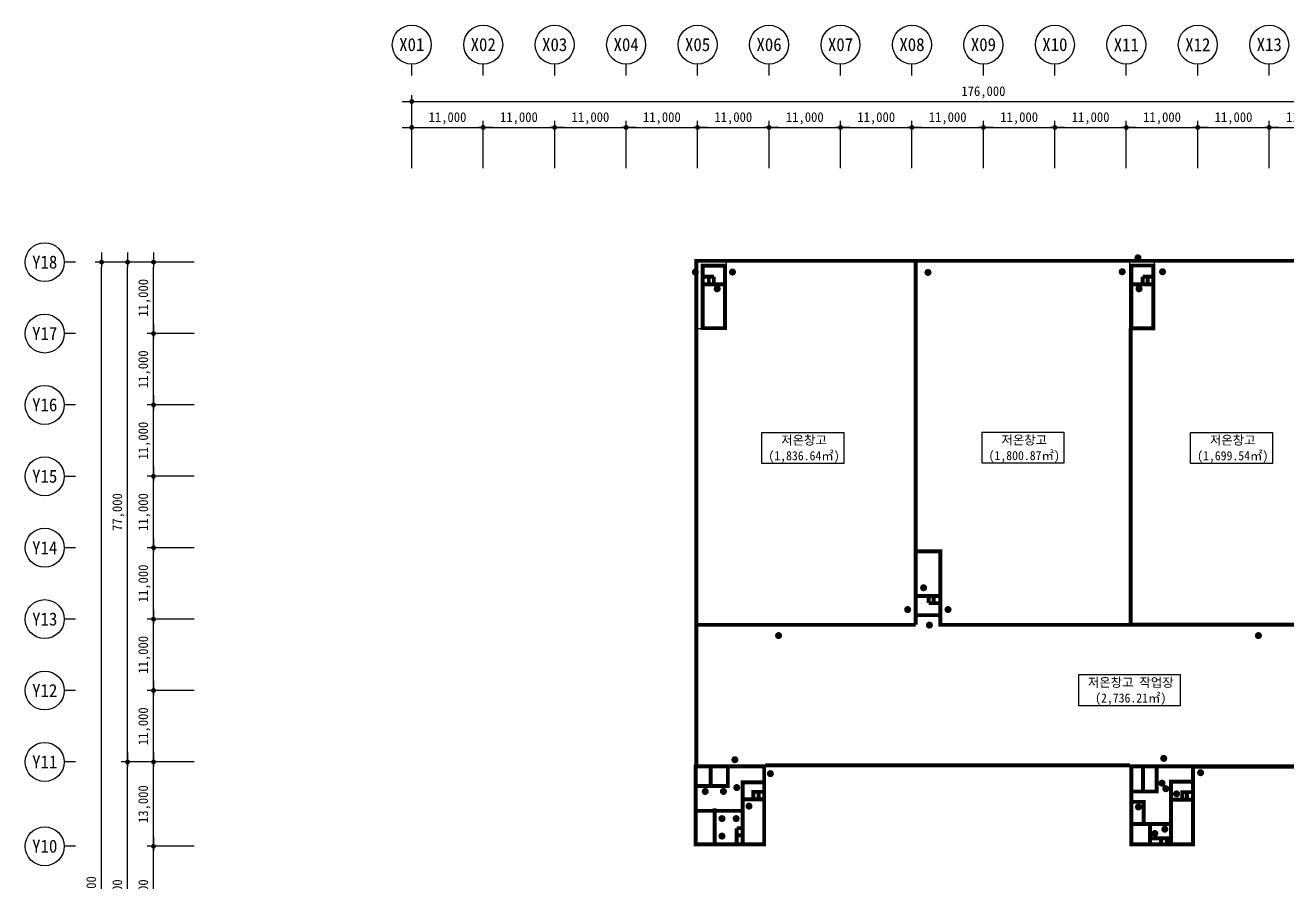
# Model space of a CAD drawing. Header units: millimetres. Extents: x 1075590 to 2680347, y 170599 to 729436.
# Drawn here: x 1915590 to 2109939, y 597317 to 729436 of the extents above; entities that cross this region are included whole.
import ezdxf
from ezdxf.enums import TextEntityAlignment as Align

# ---------------------------------------------------------------- set-up
doc = ezdxf.new("R2010")
doc.units = ezdxf.units.MM
doc.header["$LTSCALE"] = 5
doc.header["$MEASUREMENT"] = 0
doc.header["$PDSIZE"] = -10
for name, pattern in [('DASHDOTX2', [2, 1, -0.5, 0, -0.5]), ('HID', [2, 1.1, -0.9]), ('HIDDEN', [0.375, 0.25, -0.125]), ('PHANTOM2', [1.25, 0.625, -0.125, 0.125, -0.125, 0.125, -0.125])]:
    doc.linetypes.add(name, pattern=pattern)
doc.layers.get('0').update_dxf_attribs({"linetype": 'CONTINUOUS'})
doc.layers.get('Defpoints').update_dxf_attribs({"color": 153, "linetype": 'CONTINUOUS'})
doc.layers.add('0_방화구획 면적', color=7, linetype='CONTINUOUS', plot=False)
for name, color, linetype, lineweight in [('A-AXIS-BUBL', 7, 'CONTINUOUS', 25), ('A-DIMS', 7, 'CONTINUOUS', 25), ('A-DWXM-SHUT', 4, 'HID', 25), ('A-MKXS-MAK2', 3, 'DASHDOTX2', 25), ('A-XXXX-FIRE', 4, 'HIDDEN', 25), ('A-XXXX-TXT2', 3, 'CONTINUOUS', 25)]:
    doc.layers.add(name, color=color, linetype=linetype, lineweight=lineweight)
doc.styles.add('HY울릉도L', font='')
doc.styles.add('돋움체', font='')
doc.styles.add('맑은고딕', font='')
doc.styles.get('HY울릉도L').set_extended_font_data('HYwulM')
doc.styles.get('돋움체').set_extended_font_data('DotumChe')
doc.styles.get('맑은고딕').set_extended_font_data('DotumChe')
doc.dimstyles.new('CDIM', dxfattribs={"dimtxt": 3, "dimasz": 1.5, "dimexe": 2, "dimexo": 1, "dimgap": 1, "dimtad": 1, "dimdec": 0, "dimrnd": 0.5, "dimzin": 0, "dimdsep": 32, "dimlunit": 6, "dimtxsty": 'HY울릉도L', "dimblk1": '_CIDOT', "dimblk2": '_CIDOT', "dimsah": 1, "dimcen": 5.5, "dimclrd": 2, "dimclre": 2, "dimclrt": 7, "dimadec": 0, "dimazin": 0, "dimtfac": 1, "dimtdec": 0, "dimtix": 1, "dimtmove": 2, "dimatfit": 1, "dimldrblk": '_CIDOT', "dimfxl": 1, "dimtolj": 1, "dimtzin": 0, "dimlwd": -1, "dimarcsym": 0})

# ---------------------------------------------------------------- blocks, each defined once
blk = doc.blocks.new('_CIDOT')
at = {"color": 0, "linetype": 'ByBlock'}
blk.add_line((2, 0), (-1, 0), dxfattribs=at)
at = {"color": 0, "linetype": 'ByBlock', "const_width": 0.5}
blk.add_lwpolyline([(-0.25, 0, 1), (0.25, 0, 1)], format="xyb", close=True, dxfattribs=at)
blk = doc.blocks.new('*D11')
at = {"layer": 'A-DIMS', "lineweight": -2, "transparency": 16777216}
for p, q in [((93193, 151121), (85943, 151121)), ((93193, 135121), (85943, 135121))]:
    blk.add_line(p, q, dxfattribs=at)
at = {"layer": 'A-DIMS', "transparency": 16777216}
blk.add_line((86943, 135871), (86943, 150371), dxfattribs=at)
at = {"layer": 'Defpoints', "color": 0, "transparency": 16777216}
for p in [(86943, 151121), (93693, 151121), (93693, 135121)]:
    blk.add_point(p, dxfattribs=at)
at = {"layer": 'A-DIMS', "transparency": 16777216, "xscale": 750, "yscale": 750, "zscale": 750}
for p, rotation in [((86943, 151121), 90), ((86943, 135121), 270)]:
    blk.add_blockref('_CIDOT', p, dxfattribs=dict(at, rotation=rotation))
at = {"layer": 'A-DIMS', "color": 3, "transparency": 16777216, "insert": (85538, 143121), "char_height": 1500, "attachment_point": 5, "rotation": 90, "style": '맑은고딕'}
blk.add_mtext('\\A1;16,000', dxfattribs=at)
blk = doc.blocks.new('*D12')
at = {"layer": 'A-DIMS', "lineweight": -2, "transparency": 16777216}
for p, q in [((93193, 164121), (85943, 164121)), ((93193, 151121), (85943, 151121))]:
    blk.add_line(p, q, dxfattribs=at)
at = {"layer": 'A-DIMS', "transparency": 16777216}
blk.add_line((86943, 151871), (86943, 163371), dxfattribs=at)
at = {"layer": 'Defpoints', "color": 0, "transparency": 16777216}
for p in [(86943, 164121), (93693, 164121), (93693, 151121)]:
    blk.add_point(p, dxfattribs=at)
at = {"layer": 'A-DIMS', "transparency": 16777216, "xscale": 750, "yscale": 750, "zscale": 750}
for p, rotation in [((86943, 164121), 90), ((86943, 151121), 270)]:
    blk.add_blockref('_CIDOT', p, dxfattribs=dict(at, rotation=rotation))
at = {"layer": 'A-DIMS', "color": 3, "transparency": 16777216, "insert": (85538, 157621), "char_height": 1500, "attachment_point": 5, "rotation": 90, "style": '맑은고딕'}
blk.add_mtext('\\A1;13,000', dxfattribs=at)
blk = doc.blocks.new('*D13')
at = {"layer": 'A-DIMS', "lineweight": -2, "transparency": 16777216}
for p, q in [((93193, 175121), (85943, 175121)), ((93193, 164121), (85943, 164121))]:
    blk.add_line(p, q, dxfattribs=at)
at = {"layer": 'A-DIMS', "transparency": 16777216}
blk.add_line((86943, 164871), (86943, 174371), dxfattribs=at)
at = {"layer": 'Defpoints', "color": 0, "transparency": 16777216}
for p in [(86943, 175121), (93693, 175121), (93693, 164121)]:
    blk.add_point(p, dxfattribs=at)
at = {"layer": 'A-DIMS', "transparency": 16777216, "xscale": 750, "yscale": 750, "zscale": 750}
for p, rotation in [((86943, 175121), 90), ((86943, 164121), 270)]:
    blk.add_blockref('_CIDOT', p, dxfattribs=dict(at, rotation=rotation))
at = {"layer": 'A-DIMS', "color": 3, "transparency": 16777216, "insert": (85538, 169621), "char_height": 1500, "attachment_point": 5, "rotation": 90, "style": '맑은고딕'}
blk.add_mtext('\\A1;11,000', dxfattribs=at)
blk = doc.blocks.new('*D14')
at = {"layer": 'A-DIMS', "lineweight": -2, "transparency": 16777216}
for p, q in [((93193, 186121), (85943, 186121)), ((93193, 175121), (85943, 175121))]:
    blk.add_line(p, q, dxfattribs=at)
at = {"layer": 'A-DIMS', "transparency": 16777216}
blk.add_line((86943, 175871), (86943, 185371), dxfattribs=at)
at = {"layer": 'Defpoints', "color": 0, "transparency": 16777216}
for p in [(86943, 186121), (93693, 186121), (93693, 175121)]:
    blk.add_point(p, dxfattribs=at)
at = {"layer": 'A-DIMS', "transparency": 16777216, "xscale": 750, "yscale": 750, "zscale": 750}
for p, rotation in [((86943, 186121), 90), ((86943, 175121), 270)]:
    blk.add_blockref('_CIDOT', p, dxfattribs=dict(at, rotation=rotation))
at = {"layer": 'A-DIMS', "color": 3, "transparency": 16777216, "insert": (85538, 180621), "char_height": 1500, "attachment_point": 5, "rotation": 90, "style": '맑은고딕'}
blk.add_mtext('\\A1;11,000', dxfattribs=at)
blk = doc.blocks.new('*D15')
at = {"layer": 'A-DIMS', "lineweight": -2, "transparency": 16777216}
for p, q in [((93193, 197121), (85943, 197121)), ((93193, 186121), (85943, 186121))]:
    blk.add_line(p, q, dxfattribs=at)
at = {"layer": 'A-DIMS', "transparency": 16777216}
blk.add_line((86943, 186871), (86943, 196371), dxfattribs=at)
at = {"layer": 'Defpoints', "color": 0, "transparency": 16777216}
for p in [(86943, 197121), (93693, 197121), (93693, 186121)]:
    blk.add_point(p, dxfattribs=at)
at = {"layer": 'A-DIMS', "transparency": 16777216, "xscale": 750, "yscale": 750, "zscale": 750}
for p, rotation in [((86943, 197121), 90), ((86943, 186121), 270)]:
    blk.add_blockref('_CIDOT', p, dxfattribs=dict(at, rotation=rotation))
at = {"layer": 'A-DIMS', "color": 3, "transparency": 16777216, "insert": (85538, 191621), "char_height": 1500, "attachment_point": 5, "rotation": 90, "style": '맑은고딕'}
blk.add_mtext('\\A1;11,000', dxfattribs=at)
blk = doc.blocks.new('*D16')
at = {"layer": 'A-DIMS', "lineweight": -2, "transparency": 16777216}
for p, q in [((93193, 208121), (85943, 208121)), ((93193, 197121), (85943, 197121))]:
    blk.add_line(p, q, dxfattribs=at)
at = {"layer": 'A-DIMS', "transparency": 16777216}
blk.add_line((86943, 197871), (86943, 207371), dxfattribs=at)
at = {"layer": 'Defpoints', "color": 0, "transparency": 16777216}
for p in [(86943, 208121), (93693, 208121), (93693, 197121)]:
    blk.add_point(p, dxfattribs=at)
at = {"layer": 'A-DIMS', "transparency": 16777216, "xscale": 750, "yscale": 750, "zscale": 750}
for p, rotation in [((86943, 208121), 90), ((86943, 197121), 270)]:
    blk.add_blockref('_CIDOT', p, dxfattribs=dict(at, rotation=rotation))
at = {"layer": 'A-DIMS', "color": 3, "transparency": 16777216, "insert": (85538, 202621), "char_height": 1500, "attachment_point": 5, "rotation": 90, "style": '맑은고딕'}
blk.add_mtext('\\A1;11,000', dxfattribs=at)
blk = doc.blocks.new('*D17')
at = {"layer": 'A-DIMS', "lineweight": -2, "transparency": 16777216}
for p, q in [((93193, 219121), (85943, 219121)), ((93193, 208121), (85943, 208121))]:
    blk.add_line(p, q, dxfattribs=at)
at = {"layer": 'A-DIMS', "transparency": 16777216}
blk.add_line((86943, 208871), (86943, 218371), dxfattribs=at)
at = {"layer": 'Defpoints', "color": 0, "transparency": 16777216}
for p in [(86943, 219121), (93693, 219121), (93693, 208121)]:
    blk.add_point(p, dxfattribs=at)
at = {"layer": 'A-DIMS', "transparency": 16777216, "xscale": 750, "yscale": 750, "zscale": 750}
for p, rotation in [((86943, 219121), 90), ((86943, 208121), 270)]:
    blk.add_blockref('_CIDOT', p, dxfattribs=dict(at, rotation=rotation))
at = {"layer": 'A-DIMS', "color": 3, "transparency": 16777216, "insert": (85538, 213621), "char_height": 1500, "attachment_point": 5, "rotation": 90, "style": '맑은고딕'}
blk.add_mtext('\\A1;11,000', dxfattribs=at)
blk = doc.blocks.new('*D18')
at = {"layer": 'A-DIMS', "lineweight": -2, "transparency": 16777216}
for p, q in [((93193, 230121), (85943, 230121)), ((93193, 219121), (85943, 219121))]:
    blk.add_line(p, q, dxfattribs=at)
at = {"layer": 'A-DIMS', "transparency": 16777216}
blk.add_line((86943, 219871), (86943, 229371), dxfattribs=at)
at = {"layer": 'Defpoints', "color": 0, "transparency": 16777216}
for p in [(86943, 230121), (93693, 230121), (93693, 219121)]:
    blk.add_point(p, dxfattribs=at)
at = {"layer": 'A-DIMS', "transparency": 16777216, "xscale": 750, "yscale": 750, "zscale": 750}
for p, rotation in [((86943, 230121), 90), ((86943, 219121), 270)]:
    blk.add_blockref('_CIDOT', p, dxfattribs=dict(at, rotation=rotation))
at = {"layer": 'A-DIMS', "color": 3, "transparency": 16777216, "insert": (85538, 224621), "char_height": 1500, "attachment_point": 5, "rotation": 90, "style": '맑은고딕'}
blk.add_mtext('\\A1;11,000', dxfattribs=at)
blk = doc.blocks.new('*D19')
at = {"layer": 'A-DIMS', "lineweight": -2, "transparency": 16777216}
for p, q in [((93193, 241121), (85943, 241121)), ((93193, 230121), (85943, 230121))]:
    blk.add_line(p, q, dxfattribs=at)
at = {"layer": 'A-DIMS', "transparency": 16777216}
blk.add_line((86943, 230871), (86943, 240371), dxfattribs=at)
at = {"layer": 'Defpoints', "color": 0, "transparency": 16777216}
for p in [(86943, 241121), (93693, 241121), (93693, 230121)]:
    blk.add_point(p, dxfattribs=at)
at = {"layer": 'A-DIMS', "transparency": 16777216, "xscale": 750, "yscale": 750, "zscale": 750}
for p, rotation in [((86943, 241121), 90), ((86943, 230121), 270)]:
    blk.add_blockref('_CIDOT', p, dxfattribs=dict(at, rotation=rotation))
at = {"layer": 'A-DIMS', "color": 3, "transparency": 16777216, "insert": (85538, 235621), "char_height": 1500, "attachment_point": 5, "rotation": 90, "style": '맑은고딕'}
blk.add_mtext('\\A1;11,000', dxfattribs=at)
blk = doc.blocks.new('*D21')
at = {"layer": 'A-DIMS', "lineweight": -2, "transparency": 16777216}
for p, q in [((93193, 241121), (77943, 241121)), ((93193, 45121), (77943, 45121))]:
    blk.add_line(p, q, dxfattribs=at)
at = {"layer": 'A-DIMS', "transparency": 16777216}
blk.add_line((78943, 45871), (78943, 240371), dxfattribs=at)
at = {"layer": 'Defpoints', "color": 0, "transparency": 16777216}
for p in [(78943, 241121), (93693, 241121), (93693, 45121)]:
    blk.add_point(p, dxfattribs=at)
at = {"layer": 'A-DIMS', "transparency": 16777216, "xscale": 750, "yscale": 750, "zscale": 750}
for p, rotation in [((78943, 241121), 90), ((78943, 45121), 270)]:
    blk.add_blockref('_CIDOT', p, dxfattribs=dict(at, rotation=rotation))
at = {"layer": 'A-DIMS', "color": 3, "transparency": 16777216, "insert": (77538, 143121), "char_height": 1500, "attachment_point": 5, "rotation": 90, "style": '맑은고딕'}
blk.add_mtext('\\A1;196,000', dxfattribs=at)
blk = doc.blocks.new('*D23')
at = {"layer": 'A-DIMS', "lineweight": -2, "transparency": 16777216}
for p, q in [((93193, 164121), (81943, 164121)), ((93193, 122121), (81943, 122121))]:
    blk.add_line(p, q, dxfattribs=at)
at = {"layer": 'A-DIMS', "transparency": 16777216}
blk.add_line((82943, 122871), (82943, 163371), dxfattribs=at)
at = {"layer": 'Defpoints', "color": 0, "transparency": 16777216}
for p in [(82943, 164121), (93693, 164121), (93693, 122121)]:
    blk.add_point(p, dxfattribs=at)
at = {"layer": 'A-DIMS', "transparency": 16777216, "xscale": 750, "yscale": 750, "zscale": 750}
for p, rotation in [((82943, 164121), 90), ((82943, 122121), 270)]:
    blk.add_blockref('_CIDOT', p, dxfattribs=dict(at, rotation=rotation))
at = {"layer": 'A-DIMS', "color": 3, "transparency": 16777216, "insert": (81542, 143121), "char_height": 1500, "attachment_point": 5, "rotation": 90, "style": '맑은고딕'}
blk.add_mtext('\\A1;42,000', dxfattribs=at)
blk = doc.blocks.new('*D24')
at = {"layer": 'A-DIMS', "lineweight": -2, "transparency": 16777216}
for p, q in [((93193, 241121), (81943, 241121)), ((93193, 164121), (81943, 164121))]:
    blk.add_line(p, q, dxfattribs=at)
at = {"layer": 'A-DIMS', "transparency": 16777216}
blk.add_line((82943, 164871), (82943, 240371), dxfattribs=at)
at = {"layer": 'Defpoints', "color": 0, "transparency": 16777216}
for p in [(82943, 241121), (93693, 241121), (93693, 164121)]:
    blk.add_point(p, dxfattribs=at)
at = {"layer": 'A-DIMS', "transparency": 16777216, "xscale": 750, "yscale": 750, "zscale": 750}
for p, rotation in [((82943, 241121), 90), ((82943, 164121), 270)]:
    blk.add_blockref('_CIDOT', p, dxfattribs=dict(at, rotation=rotation))
at = {"layer": 'A-DIMS', "color": 3, "transparency": 16777216, "insert": (81542, 202621), "char_height": 1500, "attachment_point": 5, "rotation": 90, "style": '맑은고딕'}
blk.add_mtext('\\A1;77,000', dxfattribs=at)
blk = doc.blocks.new('*D25')
at = {"layer": 'A-DIMS', "lineweight": -2, "transparency": 16777216}
for p, q in [((148693, 255621), (148693, 262871)), ((159693, 255621), (159693, 262871))]:
    blk.add_line(p, q, dxfattribs=at)
at = {"layer": 'A-DIMS', "transparency": 16777216}
blk.add_line((149443, 261871), (158943, 261871), dxfattribs=at)
at = {"layer": 'Defpoints', "color": 0, "transparency": 16777216}
for p in [(159693, 261871), (148693, 255121), (159693, 255121)]:
    blk.add_point(p, dxfattribs=at)
at = {"layer": 'A-DIMS', "transparency": 16777216, "xscale": 750, "yscale": 750, "zscale": 750, "rotation": 180}
blk.add_blockref('_CIDOT', (148693, 261871), dxfattribs=at)
at = {"layer": 'A-DIMS', "transparency": 16777216, "xscale": 750, "yscale": 750, "zscale": 750}
blk.add_blockref('_CIDOT', (159693, 261871), dxfattribs=at)
at = {"layer": 'A-DIMS', "color": 3, "transparency": 16777216, "insert": (154193, 263275), "char_height": 1500, "attachment_point": 5, "style": '맑은고딕'}
blk.add_mtext('\\A1;11,000', dxfattribs=at)
blk = doc.blocks.new('*D26')
at = {"layer": 'A-DIMS', "lineweight": -2, "transparency": 16777216}
for p, q in [((159693, 255621), (159693, 262871)), ((170693, 255621), (170693, 262871))]:
    blk.add_line(p, q, dxfattribs=at)
at = {"layer": 'A-DIMS', "transparency": 16777216}
blk.add_line((160443, 261871), (169943, 261871), dxfattribs=at)
at = {"layer": 'Defpoints', "color": 0, "transparency": 16777216}
for p in [(170693, 261871), (159693, 255121), (170693, 255121)]:
    blk.add_point(p, dxfattribs=at)
at = {"layer": 'A-DIMS', "transparency": 16777216, "xscale": 750, "yscale": 750, "zscale": 750, "rotation": 180}
blk.add_blockref('_CIDOT', (159693, 261871), dxfattribs=at)
at = {"layer": 'A-DIMS', "transparency": 16777216, "xscale": 750, "yscale": 750, "zscale": 750}
blk.add_blockref('_CIDOT', (170693, 261871), dxfattribs=at)
at = {"layer": 'A-DIMS', "color": 3, "transparency": 16777216, "insert": (165193, 263275), "char_height": 1500, "attachment_point": 5, "style": '맑은고딕'}
blk.add_mtext('\\A1;11,000', dxfattribs=at)
blk = doc.blocks.new('*D27')
at = {"layer": 'A-DIMS', "lineweight": -2, "transparency": 16777216}
for p, q in [((170693, 255621), (170693, 262871)), ((181693, 255621), (181693, 262871))]:
    blk.add_line(p, q, dxfattribs=at)
at = {"layer": 'A-DIMS', "transparency": 16777216}
blk.add_line((171443, 261871), (180943, 261871), dxfattribs=at)
at = {"layer": 'Defpoints', "color": 0, "transparency": 16777216}
for p in [(181693, 261871), (170693, 255121), (181693, 255121)]:
    blk.add_point(p, dxfattribs=at)
at = {"layer": 'A-DIMS', "transparency": 16777216, "xscale": 750, "yscale": 750, "zscale": 750, "rotation": 180}
blk.add_blockref('_CIDOT', (170693, 261871), dxfattribs=at)
at = {"layer": 'A-DIMS', "transparency": 16777216, "xscale": 750, "yscale": 750, "zscale": 750}
blk.add_blockref('_CIDOT', (181693, 261871), dxfattribs=at)
at = {"layer": 'A-DIMS', "color": 3, "transparency": 16777216, "insert": (176193, 263275), "char_height": 1500, "attachment_point": 5, "style": '맑은고딕'}
blk.add_mtext('\\A1;11,000', dxfattribs=at)
blk = doc.blocks.new('*D28')
at = {"layer": 'A-DIMS', "lineweight": -2, "transparency": 16777216}
for p, q in [((181693, 255621), (181693, 262871)), ((192693, 255621), (192693, 262871))]:
    blk.add_line(p, q, dxfattribs=at)
at = {"layer": 'A-DIMS', "transparency": 16777216}
blk.add_line((182443, 261871), (191943, 261871), dxfattribs=at)
at = {"layer": 'Defpoints', "color": 0, "transparency": 16777216}
for p in [(192693, 261871), (181693, 255121), (192693, 255121)]:
    blk.add_point(p, dxfattribs=at)
at = {"layer": 'A-DIMS', "transparency": 16777216, "xscale": 750, "yscale": 750, "zscale": 750, "rotation": 180}
blk.add_blockref('_CIDOT', (181693, 261871), dxfattribs=at)
at = {"layer": 'A-DIMS', "transparency": 16777216, "xscale": 750, "yscale": 750, "zscale": 750}
blk.add_blockref('_CIDOT', (192693, 261871), dxfattribs=at)
at = {"layer": 'A-DIMS', "color": 3, "transparency": 16777216, "insert": (187193, 263275), "char_height": 1500, "attachment_point": 5, "style": '맑은고딕'}
blk.add_mtext('\\A1;11,000', dxfattribs=at)
blk = doc.blocks.new('*D29')
at = {"layer": 'A-DIMS', "lineweight": -2, "transparency": 16777216}
for p, q in [((192693, 255621), (192693, 262871)), ((203693, 255621), (203693, 262871))]:
    blk.add_line(p, q, dxfattribs=at)
at = {"layer": 'A-DIMS', "transparency": 16777216}
blk.add_line((193443, 261871), (202943, 261871), dxfattribs=at)
at = {"layer": 'Defpoints', "color": 0, "transparency": 16777216}
for p in [(203693, 261871), (192693, 255121), (203693, 255121)]:
    blk.add_point(p, dxfattribs=at)
at = {"layer": 'A-DIMS', "transparency": 16777216, "xscale": 750, "yscale": 750, "zscale": 750, "rotation": 180}
blk.add_blockref('_CIDOT', (192693, 261871), dxfattribs=at)
at = {"layer": 'A-DIMS', "transparency": 16777216, "xscale": 750, "yscale": 750, "zscale": 750}
blk.add_blockref('_CIDOT', (203693, 261871), dxfattribs=at)
at = {"layer": 'A-DIMS', "color": 3, "transparency": 16777216, "insert": (198193, 263275), "char_height": 1500, "attachment_point": 5, "style": '맑은고딕'}
blk.add_mtext('\\A1;11,000', dxfattribs=at)
blk = doc.blocks.new('*D30')
at = {"layer": 'A-DIMS', "lineweight": -2, "transparency": 16777216}
for p, q in [((203693, 255621), (203693, 262871)), ((214693, 255621), (214693, 262871))]:
    blk.add_line(p, q, dxfattribs=at)
at = {"layer": 'A-DIMS', "transparency": 16777216}
blk.add_line((204443, 261871), (213943, 261871), dxfattribs=at)
at = {"layer": 'Defpoints', "color": 0, "transparency": 16777216}
for p in [(214693, 261871), (203693, 255121), (214693, 255121)]:
    blk.add_point(p, dxfattribs=at)
at = {"layer": 'A-DIMS', "transparency": 16777216, "xscale": 750, "yscale": 750, "zscale": 750, "rotation": 180}
blk.add_blockref('_CIDOT', (203693, 261871), dxfattribs=at)
at = {"layer": 'A-DIMS', "transparency": 16777216, "xscale": 750, "yscale": 750, "zscale": 750}
blk.add_blockref('_CIDOT', (214693, 261871), dxfattribs=at)
at = {"layer": 'A-DIMS', "color": 3, "transparency": 16777216, "insert": (209193, 263275), "char_height": 1500, "attachment_point": 5, "style": '맑은고딕'}
blk.add_mtext('\\A1;11,000', dxfattribs=at)
blk = doc.blocks.new('*D31')
at = {"layer": 'A-DIMS', "lineweight": -2, "transparency": 16777216}
for p, q in [((214693, 255621), (214693, 262871)), ((225693, 255621), (225693, 262871))]:
    blk.add_line(p, q, dxfattribs=at)
at = {"layer": 'A-DIMS', "transparency": 16777216}
blk.add_line((215443, 261871), (224943, 261871), dxfattribs=at)
at = {"layer": 'Defpoints', "color": 0, "transparency": 16777216}
for p in [(225693, 261871), (214693, 255121), (225693, 255121)]:
    blk.add_point(p, dxfattribs=at)
at = {"layer": 'A-DIMS', "transparency": 16777216, "xscale": 750, "yscale": 750, "zscale": 750, "rotation": 180}
blk.add_blockref('_CIDOT', (214693, 261871), dxfattribs=at)
at = {"layer": 'A-DIMS', "transparency": 16777216, "xscale": 750, "yscale": 750, "zscale": 750}
blk.add_blockref('_CIDOT', (225693, 261871), dxfattribs=at)
at = {"layer": 'A-DIMS', "color": 3, "transparency": 16777216, "insert": (220193, 263275), "char_height": 1500, "attachment_point": 5, "style": '맑은고딕'}
blk.add_mtext('\\A1;11,000', dxfattribs=at)
blk = doc.blocks.new('*D32')
at = {"layer": 'A-DIMS', "lineweight": -2, "transparency": 16777216}
for p, q in [((225693, 255621), (225693, 262871)), ((236693, 255621), (236693, 262871))]:
    blk.add_line(p, q, dxfattribs=at)
at = {"layer": 'A-DIMS', "transparency": 16777216}
blk.add_line((226443, 261871), (235943, 261871), dxfattribs=at)
at = {"layer": 'Defpoints', "color": 0, "transparency": 16777216}
for p in [(236693, 261871), (225693, 255121), (236693, 255121)]:
    blk.add_point(p, dxfattribs=at)
at = {"layer": 'A-DIMS', "transparency": 16777216, "xscale": 750, "yscale": 750, "zscale": 750, "rotation": 180}
blk.add_blockref('_CIDOT', (225693, 261871), dxfattribs=at)
at = {"layer": 'A-DIMS', "transparency": 16777216, "xscale": 750, "yscale": 750, "zscale": 750}
blk.add_blockref('_CIDOT', (236693, 261871), dxfattribs=at)
at = {"layer": 'A-DIMS', "color": 3, "transparency": 16777216, "insert": (231193, 263275), "char_height": 1500, "attachment_point": 5, "style": '맑은고딕'}
blk.add_mtext('\\A1;11,000', dxfattribs=at)
blk = doc.blocks.new('*D33')
at = {"layer": 'A-DIMS', "lineweight": -2, "transparency": 16777216}
for p, q in [((236693, 255621), (236693, 262871)), ((247693, 255621), (247693, 262871))]:
    blk.add_line(p, q, dxfattribs=at)
at = {"layer": 'A-DIMS', "transparency": 16777216}
blk.add_line((237443, 261871), (246943, 261871), dxfattribs=at)
at = {"layer": 'Defpoints', "color": 0, "transparency": 16777216}
for p in [(247693, 261871), (236693, 255121), (247693, 255121)]:
    blk.add_point(p, dxfattribs=at)
at = {"layer": 'A-DIMS', "transparency": 16777216, "xscale": 750, "yscale": 750, "zscale": 750, "rotation": 180}
blk.add_blockref('_CIDOT', (236693, 261871), dxfattribs=at)
at = {"layer": 'A-DIMS', "transparency": 16777216, "xscale": 750, "yscale": 750, "zscale": 750}
blk.add_blockref('_CIDOT', (247693, 261871), dxfattribs=at)
at = {"layer": 'A-DIMS', "color": 3, "transparency": 16777216, "insert": (242193, 263275), "char_height": 1500, "attachment_point": 5, "style": '맑은고딕'}
blk.add_mtext('\\A1;11,000', dxfattribs=at)
blk = doc.blocks.new('*D34')
at = {"layer": 'A-DIMS', "lineweight": -2, "transparency": 16777216}
for p, q in [((247693, 255621), (247693, 262871)), ((258693, 255621), (258693, 262871))]:
    blk.add_line(p, q, dxfattribs=at)
at = {"layer": 'A-DIMS', "transparency": 16777216}
blk.add_line((248443, 261871), (257943, 261871), dxfattribs=at)
at = {"layer": 'Defpoints', "color": 0, "transparency": 16777216}
for p in [(258693, 261871), (247693, 255121), (258693, 255121)]:
    blk.add_point(p, dxfattribs=at)
at = {"layer": 'A-DIMS', "transparency": 16777216, "xscale": 750, "yscale": 750, "zscale": 750, "rotation": 180}
blk.add_blockref('_CIDOT', (247693, 261871), dxfattribs=at)
at = {"layer": 'A-DIMS', "transparency": 16777216, "xscale": 750, "yscale": 750, "zscale": 750}
blk.add_blockref('_CIDOT', (258693, 261871), dxfattribs=at)
at = {"layer": 'A-DIMS', "color": 3, "transparency": 16777216, "insert": (253193, 263275), "char_height": 1500, "attachment_point": 5, "style": '맑은고딕'}
blk.add_mtext('\\A1;11,000', dxfattribs=at)
blk = doc.blocks.new('*D35')
at = {"layer": 'A-DIMS', "lineweight": -2, "transparency": 16777216}
for p, q in [((258693, 255621), (258693, 262871)), ((269693, 255621), (269693, 262871))]:
    blk.add_line(p, q, dxfattribs=at)
at = {"layer": 'A-DIMS', "transparency": 16777216}
blk.add_line((259443, 261871), (268943, 261871), dxfattribs=at)
at = {"layer": 'Defpoints', "color": 0, "transparency": 16777216}
for p in [(269693, 261871), (258693, 255121), (269693, 255121)]:
    blk.add_point(p, dxfattribs=at)
at = {"layer": 'A-DIMS', "transparency": 16777216, "xscale": 750, "yscale": 750, "zscale": 750, "rotation": 180}
blk.add_blockref('_CIDOT', (258693, 261871), dxfattribs=at)
at = {"layer": 'A-DIMS', "transparency": 16777216, "xscale": 750, "yscale": 750, "zscale": 750}
blk.add_blockref('_CIDOT', (269693, 261871), dxfattribs=at)
at = {"layer": 'A-DIMS', "color": 3, "transparency": 16777216, "insert": (264193, 263275), "char_height": 1500, "attachment_point": 5, "style": '맑은고딕'}
blk.add_mtext('\\A1;11,000', dxfattribs=at)
blk = doc.blocks.new('*D38')
at = {"layer": 'A-DIMS', "lineweight": -2, "transparency": 16777216}
for p, q in [((126693, 255621), (126693, 266871)), ((302693, 255621), (302693, 266871))]:
    blk.add_line(p, q, dxfattribs=at)
at = {"layer": 'A-DIMS', "transparency": 16777216}
blk.add_line((127443, 265871), (301943, 265871), dxfattribs=at)
at = {"layer": 'Defpoints', "color": 0, "transparency": 16777216}
for p in [(302693, 265871), (126693, 255121), (302693, 255121)]:
    blk.add_point(p, dxfattribs=at)
at = {"layer": 'A-DIMS', "transparency": 16777216, "xscale": 750, "yscale": 750, "zscale": 750, "rotation": 180}
blk.add_blockref('_CIDOT', (126693, 265871), dxfattribs=at)
at = {"layer": 'A-DIMS', "transparency": 16777216, "xscale": 750, "yscale": 750, "zscale": 750}
blk.add_blockref('_CIDOT', (302693, 265871), dxfattribs=at)
at = {"layer": 'A-DIMS', "color": 3, "transparency": 16777216, "insert": (214693, 267275), "char_height": 1500, "attachment_point": 5, "style": '맑은고딕'}
blk.add_mtext('\\A1;176,000', dxfattribs=at)
blk = doc.blocks.new('*D40')
at = {"layer": 'A-DIMS', "lineweight": -2, "transparency": 16777216}
for p, q in [((126693, 255621), (126693, 262871)), ((137693, 255621), (137693, 262871))]:
    blk.add_line(p, q, dxfattribs=at)
at = {"layer": 'A-DIMS', "transparency": 16777216}
blk.add_line((127443, 261871), (136943, 261871), dxfattribs=at)
at = {"layer": 'Defpoints', "color": 0, "transparency": 16777216}
for p in [(137693, 261871), (126693, 255121), (137693, 255121)]:
    blk.add_point(p, dxfattribs=at)
at = {"layer": 'A-DIMS', "transparency": 16777216, "xscale": 750, "yscale": 750, "zscale": 750, "rotation": 180}
blk.add_blockref('_CIDOT', (126693, 261871), dxfattribs=at)
at = {"layer": 'A-DIMS', "transparency": 16777216, "xscale": 750, "yscale": 750, "zscale": 750}
blk.add_blockref('_CIDOT', (137693, 261871), dxfattribs=at)
at = {"layer": 'A-DIMS', "color": 3, "transparency": 16777216, "insert": (132193, 263275), "char_height": 1500, "attachment_point": 5, "style": '맑은고딕'}
blk.add_mtext('\\A1;11,000', dxfattribs=at)
blk = doc.blocks.new('*D41')
at = {"layer": 'A-DIMS', "lineweight": -2, "transparency": 16777216}
for p, q in [((137693, 255621), (137693, 262871)), ((148693, 255621), (148693, 262871))]:
    blk.add_line(p, q, dxfattribs=at)
at = {"layer": 'A-DIMS', "transparency": 16777216}
blk.add_line((138443, 261871), (147943, 261871), dxfattribs=at)
at = {"layer": 'Defpoints', "color": 0, "transparency": 16777216}
for p in [(148693, 261871), (137693, 255121), (148693, 255121)]:
    blk.add_point(p, dxfattribs=at)
at = {"layer": 'A-DIMS', "transparency": 16777216, "xscale": 750, "yscale": 750, "zscale": 750, "rotation": 180}
blk.add_blockref('_CIDOT', (137693, 261871), dxfattribs=at)
at = {"layer": 'A-DIMS', "transparency": 16777216, "xscale": 750, "yscale": 750, "zscale": 750}
blk.add_blockref('_CIDOT', (148693, 261871), dxfattribs=at)
at = {"layer": 'A-DIMS', "color": 3, "transparency": 16777216, "insert": (143193, 263275), "char_height": 1500, "attachment_point": 5, "style": '맑은고딕'}
blk.add_mtext('\\A1;11,000', dxfattribs=at)
blk = doc.blocks.new('DIM(210222)')
for p, q in [((126693, 269870.6), (126693, 271620.6)), ((137693, 269870.6), (137693, 271620.6)), ((148693, 269870.6), (148693, 271620.6)), ((159693, 269870.6), (159693, 271620.6)), ((170693, 269870.6), (170693, 271620.6)), ((181693, 269870.6), (181693, 271620.6)), ((192693, 269870.6), (192693, 271620.6)), ((203693, 269870.6), (203693, 271620.6)), ((214693, 269870.6), (214693, 271620.6)), ((225693, 269870.6), (225693, 271620.6)), ((236693, 269870.6), (236693, 271620.6)), ((247693, 269870.6), (247693, 271620.6)), ((258693, 269870.6), (258693, 271620.6)), ((74943, 241120.6), (73193, 241120.6)), ((74943, 230120.6), (73193, 230120.6)), ((74943, 219120.6), (73193, 219120.6)), ((74943, 208120.6), (73193, 208120.6)), ((74943, 197120.6), (73193, 197120.6)), ((74943, 186120.6), (73193, 186120.6)), ((74943, 175120.6), (73193, 175120.6)), ((74943, 164120.6), (73193, 164120.6)), ((74943, 151120.6), (73193, 151120.6))]:
    blk.add_line(p, q)
at = {"layer": 'A-AXIS-BUBL', "ltscale": 0.2}
for centre in [(126693, 274620.6), (137693, 274620.6), (148693, 274620.6), (159693, 274620.6), (170693, 274620.6), (181693, 274620.6), (192693, 274620.6), (203693, 274620.6), (214693, 274620.6), (225693, 274620.6), (236693, 274620.6), (247693, 274620.6), (258693, 274620.6), (70193, 241120.6), (70193, 230120.6), (70193, 219120.6), (70193, 208120.6), (70193, 197120.6), (70193, 186120.6), (70193, 175120.6), (70193, 164120.6), (70193, 151120.6)]:
    blk.add_circle(centre, 3000, dxfattribs=at)
at = {"layer": 'A-XXXX-TXT2', "ltscale": 0.2, "style": '맑은고딕'}
for s, p in [('X01', (126693, 274620.6)), ('X02', (137693, 274620.6)), ('X03', (148693, 274620.6)), ('X04', (159693, 274620.6)), ('X05', (170693, 274620.6)), ('X06', (181693, 274620.6)), ('X07', (192693, 274620.6)), ('X08', (203693, 274620.6)), ('X09', (214693, 274620.6)), ('X10', (225693, 274620.6)), ('X11', (236693, 274620.6)), ('X12', (247693, 274620.6)), ('X13', (258693, 274620.6)), ('Y18', (70193, 241120.6)), ('Y17', (70193, 230120.6)), ('Y16', (70193, 219120.6)), ('Y15', (70193, 208120.6)), ('Y14', (70193, 197120.6)), ('Y13', (70193, 186120.6)), ('Y12', (70193, 175120.6)), ('Y11', (70193, 164120.6)), ('Y10', (70193, 151120.6))]:
    blk.add_text(s, height=2000, dxfattribs=at).set_placement(p, align=Align.MIDDLE)
at = {"layer": 'A-DIMS'}
for p1, p2, distance, picture, middle in [((126693, 255120.6), (302693, 255120.6), 10750, '*D38', (214693, 267275.5)), ((126693, 255120.6), (137693, 255120.6), 6750, '*D40', (132193, 263275.5)), ((137693, 255120.6), (148693, 255120.6), 6750, '*D41', (143193, 263275.5)), ((148693, 255120.6), (159693, 255120.6), 6750, '*D25', (154193, 263275.5)), ((159693, 255120.6), (170693, 255120.6), 6750, '*D26', (165193, 263275.5)), ((170693, 255120.6), (181693, 255120.6), 6750, '*D27', (176193, 263275.5)), ((181693, 255120.6), (192693, 255120.6), 6750, '*D28', (187193, 263275.5)), ((192693, 255120.6), (203693, 255120.6), 6750, '*D29', (198193, 263275.5)), ((203693, 255120.6), (214693, 255120.6), 6750, '*D30', (209193, 263275.5)), ((214693, 255120.6), (225693, 255120.6), 6750, '*D31', (220193, 263275.5)), ((225693, 255120.6), (236693, 255120.6), 6750, '*D32', (231193, 263275.5)), ((236693, 255120.6), (247693, 255120.6), 6750, '*D33', (242193, 263275.5)), ((247693, 255120.6), (258693, 255120.6), 6750, '*D34', (253193, 263275.5)), ((258693, 255120.6), (269693, 255120.6), 6750, '*D35', (264193, 263275.5)), ((93693, 45120.6), (93693, 241120.6), 14750, '*D21', (77538.1, 143120.6)), ((93693, 164120.6), (93693, 241120.6), 10750, '*D24', (81542.2, 202620.6)), ((93693, 230120.6), (93693, 241120.6), 6750, '*D19', (85538.1, 235620.6)), ((93693, 219120.6), (93693, 230120.6), 6750, '*D18', (85538.1, 224620.6)), ((93693, 208120.6), (93693, 219120.6), 6750, '*D17', (85538.1, 213620.6)), ((93693, 197120.6), (93693, 208120.6), 6750, '*D16', (85538.1, 202620.6)), ((93693, 186120.6), (93693, 197120.6), 6750, '*D15', (85538.1, 191620.6)), ((93693, 175120.6), (93693, 186120.6), 6750, '*D14', (85538.1, 180620.6)), ((93693, 164120.6), (93693, 175120.6), 6750, '*D13', (85538.1, 169620.6)), ((93693, 122120.6), (93693, 164120.6), 10750, '*D23', (81542.2, 143120.6)), ((93693, 151120.6), (93693, 164120.6), 6750, '*D12', (85538.1, 157620.6)), ((93693, 135120.6), (93693, 151120.6), 6750, '*D11', (85538.1, 143120.6))]:
    dim = blk.add_aligned_dim(p1=p1, p2=p2, distance=distance, dimstyle='CDIM', override={"dimscale": 500, "dimtxsty": '맑은고딕', "dimclrd": 256, "dimclre": 256, "dimclrt": 3}, dxfattribs=at)
    dim.commit()
    dim.dimension.update_dxf_attribs({"geometry": picture, "text_midpoint": middle})

msp = doc.modelspace()

# ---------------------------------------------------------------- hatches: boundary and pattern name
at = {"layer": 'A-MKXS-MAK2'}
for points in [[(2086328, 693600, -1), (2087418, 693600, -1)], [(2019290, 691410, 1), (2018200, 691410, 1)], [(2025005, 691410, 1), (2023915, 691410, 1)], [(2054011, 691352, -1), (2055101, 691352, -1)], [(2083906, 691453, -1), (2084996, 691453, -1)], [(2091210, 691453, 1), (2090120, 691453, 1)], [(2022651, 688824, 1), (2021561, 688824, 1)], [(2087592, 688824, 1), (2086502, 688824, 1)], [(2053341, 642764, -1), (2054431, 642764, -1)], [(2050886, 639409, -1), (2051976, 639409, -1)], [(2057098, 639409, -1), (2058188, 639409, -1)], [(2054230, 637017, -1), (2055320, 637017, -1)], [(2031011, 635403, -1), (2032101, 635403, -1)], [(2105971, 635403, 1), (2104881, 635403, 1)], [(2025373, 616274, -1), (2024283, 616274, -1)], [(2091394, 616479, -1), (2090304, 616479, -1)], [(2030841, 614128, -1), (2029751, 614128, -1)], [(2097069, 614279, -1), (2095979, 614279, -1)], [(2025666, 611986, -1), (2024576, 611986, -1)], [(2091126, 612664, -1), (2090035, 612664, -1)], [(2091711, 611811, -1), (2090621, 611811, -1)], [(2020806, 611386, -1), (2019715, 611386, -1)], [(2023615, 611386, -1), (2022524, 611386, -1)], [(2093368, 611013, -1), (2092277, 611013, -1)], [(2027549, 609117, -1), (2026459, 609117, -1)], [(2087503, 608997, -1), (2086412, 608997, -1)], [(2023389, 607201, 1), (2022299, 607201, 1)], [(2025569, 607201, 1), (2024478, 607201, 1)], [(2023389, 604504, 1), (2022299, 604504, 1)], [(2090025, 604914, -1), (2088935, 604914, -1)], [(2091564, 605573, -1), (2090474, 605573, -1)]]:
    msp.add_hatch(color=240, dxfattribs=at).paths.add_polyline_path(points)

# ---------------------------------------------------------------- linework, layer by layer
at = {"layer": '0_방화구획 면적'}
for points in [[(2052640, 693136), (2023490, 693136), (2023490, 682636), (2018890, 682636), (2018890, 637286), (2052640, 637286)], [(2056440, 637286), (2085640, 637286), (2085640, 693136), (2052640, 693136), (2052640, 648386), (2056440, 648386)], [(2041590, 661914), (2028990, 661914), (2028990, 666714), (2041590, 666714)], [(2075487, 661940), (2062887, 661940), (2062887, 666740), (2075487, 666740)], [(2107590, 661914), (2094990, 661914), (2094990, 666714), (2107590, 666714)], [(2093387, 624590), (2077787, 624590), (2077787, 629390), (2093387, 629390)]]:
    msp.add_lwpolyline(points, close=True, dxfattribs=at)
for points in [[(2085640, 682636), (2089440, 682636), (2089440, 693136), (2117540, 693136), (2117540, 648386), (2113740, 648386), (2113740, 637286), (2085640, 637286), (2085640, 682636)], [(2052640, 637186), (2052640, 638386), (2056440, 638386), (2056440, 637286), (2113740, 637286), (2113740, 638386), (2117540, 638386), (2117540, 637286), (2151290, 637286), (2151290, 629486), (2139540, 629486), (2139540, 615436), (2018890, 615436), (2018890, 637286), (2052640, 637286)]]:
    msp.add_lwpolyline(points, dxfattribs=at)
at = {"layer": 'A-DWXM-SHUT', "linetype": 'HIDDEN', "ltscale": 500, "const_width": 600}
msp.add_lwpolyline([(2018890, 615236), (2018890, 693136), (2151290, 693136), (2151340, 620336)], dxfattribs=at)
at = {"layer": 'A-DWXM-SHUT', "color": 6, "linetype": 'HID', "ltscale": 400, "const_width": 600}
for points in [[(2040358, 637064), (2035158, 637064)], [(2073358, 637064), (2068158, 637064)], [(2102058, 637064), (2096858, 637064)], [(2029536, 615406), (2085640, 615406)], [(2095540, 615222), (2140844, 615222)]]:
    msp.add_lwpolyline(points, dxfattribs=at)
at = {"layer": 'A-XXXX-FIRE', "color": 5, "linetype": 'PHANTOM2', "ltscale": 600, "const_width": 600}
for points in [[(2023326, 682767), (2019887, 682767), (2019887, 692392), (2023326, 692392)], [(2089258, 682743), (2085858, 682743), (2085858, 692414), (2089258, 692414)], [(2018794, 615236), (2029344, 615236), (2029344, 603236), (2018794, 603236)], [(2095344, 615236), (2085844, 615236), (2085844, 603236), (2095344, 603236)]]:
    msp.add_lwpolyline(points, close=True, dxfattribs=at)
for points in [[(2052658, 637064), (2052658, 693136)], [(2019887, 690714), (2021594, 690714)], [(2020816, 689628), (2020816, 690714)], [(2021594, 689628), (2021594, 690714)], [(2089296, 690714), (2087590, 690714)], [(2087590, 689628), (2087590, 690714)], [(2088367, 689628), (2088367, 690714)], [(2019887, 689528), (2023326, 689528)], [(2089296, 689528), (2085858, 689528)], [(2085758, 637064), (2085758, 682743)], [(2056458, 638544), (2056458, 648364), (2052658, 648364)], [(2056458, 641489), (2052658, 641489)], [(2054646, 641489), (2054646, 640403)], [(2055424, 641489), (2055424, 640403)], [(2056458, 640403), (2054646, 640403)], [(2068158, 637064), (2056458, 637064), (2056458, 638544), (2052658, 638544)], [(2117358, 638540), (2113758, 638540), (2113758, 637064), (2102058, 637064)], [(2035158, 637064), (2019208, 637064)], [(2052658, 637064), (2040358, 637064)], [(2096858, 637064), (2073358, 637064)], [(2018794, 612230), (2023753, 612230), (2023753, 615236)], [(2021091, 615236), (2021091, 612230)], [(2089769, 615236), (2089769, 611375), (2085844, 611375)], [(2087645, 611375), (2087645, 615236)], [(2029344, 612785), (2026019, 612785), (2026019, 603236)], [(2095344, 612910), (2091984, 612910), (2091984, 603236)], [(2029344, 610165), (2026019, 610165)], [(2029344, 611324), (2027656, 611324), (2027656, 610165)], [(2028503, 611324), (2028503, 610165)], [(2095344, 610131), (2091984, 610131)], [(2095344, 611277), (2093711, 611277), (2093711, 610275)], [(2094424, 611277), (2094424, 610275)], [(2018794, 608393), (2026019, 608393)], [(2021719, 603236), (2021719, 608761)], [(2085840, 609781), (2087765, 609781), (2087765, 606406)], [(2091894, 606361), (2085844, 606361)], [(2088733, 606236), (2088733, 603236)], [(2026019, 605729), (2025119, 605729)], [(2025119, 605729), (2025119, 603236)], [(2026019, 604642), (2025119, 604642)], [(2091894, 604147), (2088733, 604147)], [(2090421, 604147), (2090421, 603236)], [(2091342, 604147), (2091342, 603236)]]:
    msp.add_lwpolyline(points, dxfattribs=at)

# ---------------------------------------------------------------- block references
msp.add_blockref('DIM(210222)', (1848397, 451815))

# ---------------------------------------------------------------- texts
at = {"layer": '0_방화구획 면적', "style": '돋움체'}
for s, p in [('저온창고', (2035473, 665514)), ('저온창고', (2069369, 665540)), ('저온창고', (2101473, 665514)), ('(1,836.64㎡)', (2035473, 663114)), ('(1,800.87㎡)', (2069369, 663140)), ('(1,699.54㎡)', (2101473, 663114)), ('저온창고 작업장', (2085769, 628190)), ('(2,736.21㎡)', (2085769, 625790))]:
    msp.add_text(s, height=1400, dxfattribs=at).set_placement(p, align=Align.MIDDLE_CENTER)

doc.saveas('drawing.dxf')
